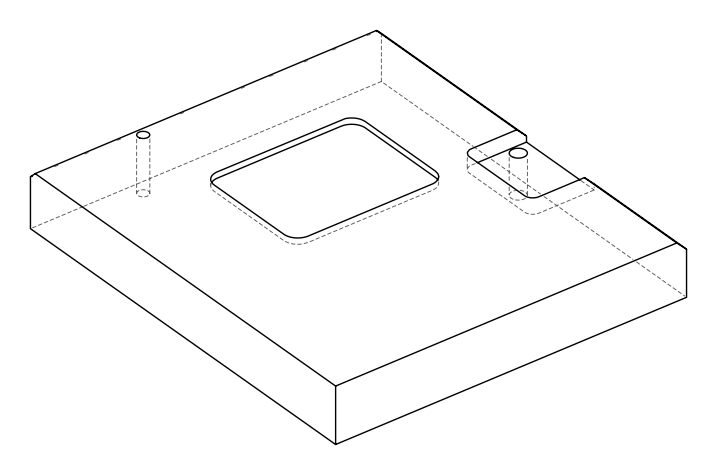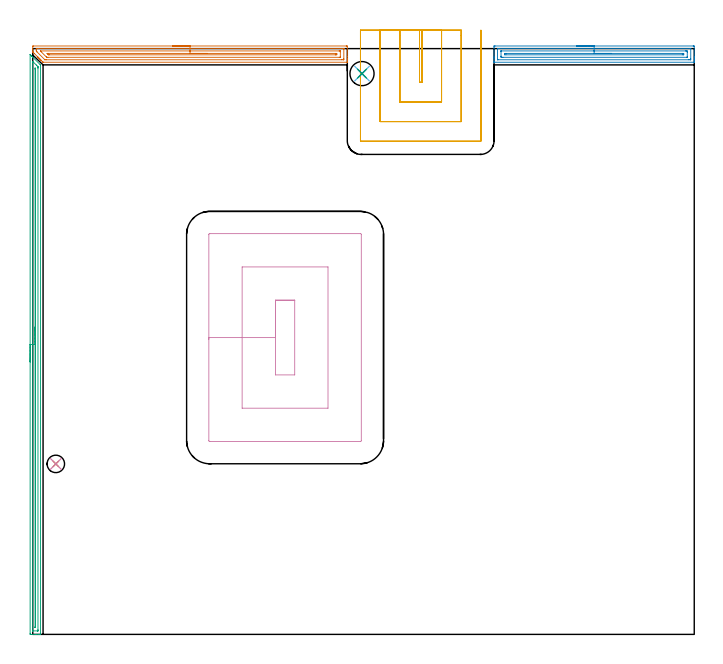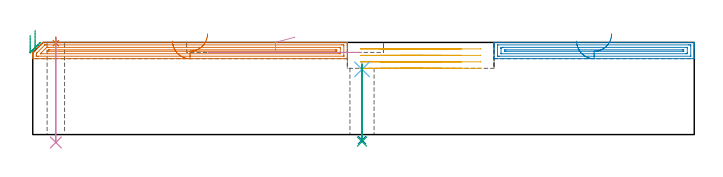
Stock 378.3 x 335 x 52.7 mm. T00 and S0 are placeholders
(PLAN: 10 operations, 6 tool changes, 26.2 min)
(1 AREA_MILL | FG_CHAMFER_SURFACE | UGT0205_001 | 5.88 min | 8017 mm3)
(2 AREA_MILL_1 | FG_CHAMFER_SURFACE_1 | UGT0205_001 | 3.85 min | 5194 mm3)
(3 AREA_MILL_2 | FG_CHAMFER_SURFACE_2 | UGT0205_001 | 8.04 min | 5703 mm3)
(4 MILL_RECTANGULAR_POCKET | POCKET_RECTANGULAR_STRAIGHT | UGT0201_109 | Follow Part, ap 6.35, ae 75% | 1.77 min | 91780 mm3)
(5 MILL_SLOT | SLOT_PARTIAL_RECTANGULAR | UGT0201_133 | Follow Part, ap 3.75, ae 75% | 6 min | 74267 mm3)
(6 SPOT_DRILL | STEP1HOLE | NXT0321_9005460120000 | 0.03 min | 1 mm3)
(7 SPOT_DRILL_1 | STEP1HOLE_1 | NXT0321_9005460120000 | 0.03 min | 9 mm3)
(8 DRILL_THROUGH_HOLE_INTO_CENTER | STEP1HOLE | NXT0301_061 | 0.18 min | 2392 mm3)
(9 DRILL_TO_ENLARGE_THROUGH_HOLE | STEP1HOLE | NXT0301_103 | 0.18 min | 3252 mm3)
(10 DRILL_THROUGH_HOLE_INTO_CENTER_1 | STEP1HOLE_1 | UGT0301_032 | 0.24 min | 4128 mm3)
(TOOL UGT0205_001 | Chamfer Mill 20 x 3 x 45 deg. | D20 FL50 Z2)
(TOOL UGT0201_109 | End Mill 25.4 mm | D25.4 FL25 Z2)
(TOOL UGT0201_133 | Carbide End Mill 15.0 | D15 FL30 Z4)
(TOOL NXT0321_9005460120000 | NC Spot Drill, 142deg, 12mm, Carbide, Uncoated | D12 PA142 FL30 Z2)
(TOOL NXT0301_061 | Carbide Drill 9mm [860.1-0900-027A1-MM 2214] | D9 PA140 FL47 Z2)
(TOOL NXT0301_103 | Carbide Drill 13.8mm [860.1-1380-062A1-MM 2214] | D13.8 PA140 FL77 Z2)
(TOOL UGT0301_032 | Twist Drill 10 mm | D10 PA118 FL87 Z2)
(OP 1 AREA_MILL)
G17 G21 G94 G90
T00 M6
G54
G17 G0 G90 X79.95 Y336.5 S1061 M3
G43 Z62.7 H0
Z53.4
G94 G1 X79.988 Z52.528 F250.
X80.102 Z51.664
X80.291 Z50.812
X80.553 Z49.98
X80.887 Z49.174
X81.29 Z48.4
X81.758 Z47.664
X82.29 Z46.972
X82.879 Z46.329
X83.522 Z45.74
X84.214 Z45.209
X84.95 Z44.74
X85.724 Z44.337
X86.53 Z44.003
X87.362 Z43.741
X88.213 Z43.552
X89.078 Z43.438
X89.95 Z43.4
X179.282
X179.552 Y336.497 Z43.402
X179.89 Y336.492 Z43.406
X179.9 Y336.149 Z43.749
Y330.509 Z49.386
Y329.063 Z50.833
Y328.721 Z51.174
Y328.036 Z51.863
Y327.68 Z52.22
X179.893 Y327.266 Z52.626
X179.89 Y327.202 Z52.688
X179.729 Y327.2 Z52.7
X5.978
X5.905 Y327.205 Z52.691
X5.856 Y327.246 Z52.651
X5.684 Y327.416 Z52.484
X5.084 Y328.016 Z51.884
X4.973 Y328.125 Z51.771
X4.865 Y328.235 Z51.665
X4.786 Y328.313 Z51.586
X4.675 Y328.423 Z51.473
X4.567 Y328.533 Z51.367
X4.489 Y328.611 Z51.288
X4.377 Y328.721 Z51.175
X4.269 Y328.831 Z51.069
X4.191 Y328.909 Z50.991
X4.079 Y329.019 Z50.877
X3.971 Y329.129 Z50.77
X3.893 Y329.207 Z50.693
X3.781 Y329.317 Z50.579
X3.672 Y329.427 Z50.472
X3.595 Y329.505 Z50.395
X3.483 Y329.615 Z50.281
X3.374 Y329.726 Z50.174
X3.298 Y329.802 Z50.097
X3.185 Y329.913 Z49.983
X3.076 Y330.024 Z49.876
X3. Y330.1 Z49.8
X2.887 Y330.211 Z49.685
X2.778 Y330.322 Z49.578
X2.702 Y330.398 Z49.502
X2.589 Y330.509 Z49.387
X0.801 Y332.297 Z47.599
X0.464 Y332.635 Z47.264
X0.248 Y332.852 Z47.048
X0.022 Y333.08 Z46.818
X0.003 Y333.108 Z46.789
X0.001 Y333.191 Z46.707
X0. Y333.224 Z46.675
Y333.455 Z46.445
Y334.295 Z45.605
Y334.979 Z44.917
Y336.215 Z43.682
X0.002 Y336.491 Z43.405
X0.484 Y336.5 Z43.4
X89.95
Y335.086 Z44.814
X177.602 Y335.085 Z44.815
X177.816 Y335.082 Z44.818
X177.875 Y335.079 Z44.821
X177.892 Y335.076 Z44.824
X177.894 Y335.071 Z44.829
X177.898 Y335.037 Z44.863
X177.899 Y334.979 Z44.921
X177.9 Y334.574 Z45.326
X177.899 Y329.212 Z50.688
X177.892 Y328.721 Z51.179
X177.89 Y328.627 Z51.273
X177.709 Y328.619 Z51.281
X177.601 Y328.616 Z51.284
X177.496 Y328.615 Z51.285
X176.709 Y328.614 Z51.286
X7.764 Y328.615 Z51.285
X6.973 Y328.619 Z51.281
X6.955 Y328.621 Z51.279
X6.92 Y328.641 Z51.259
X6.871 Y328.681 Z51.219
X6.829 Y328.721 Z51.179
X2.404 Y333.147 Z46.753
X2.363 Y333.191 Z46.709
X2.01 Y333.585 Z46.315
X2.005 Y334.085 Z45.815
X2.002 Y334.488 Z45.412
X2.008 Y334.979 Z44.921
X2.01 Y335.073 Z44.827
X2.191 Y335.081 Z44.819
X2.299 Y335.084 Z44.816
X2.404 Y335.085 Z44.815
X3.191 Y335.086 Z44.814
X89.95
Y333.671 Z46.229
X175.229
X175.709 Y333.669 Z46.231
X175.868 Y333.666 Z46.234
X175.887 Y333.665 Z46.235
X175.892 Y333.611 Z46.289
X175.897 Y333.509 Z46.391
X175.899 Y333.382 Z46.518
X175.9 Y333.191 Z46.709
X175.899 Y330.509 Z49.391
X175.898 Y330.32 Z49.58
X175.89 Y330.127 Z49.773
X175.88 Y330.035 Z49.865
X175.829 Y330.033 Z49.867
X175.709 Y330.031 Z49.869
X175.295 Y330.029 Z49.871
X8.658
X8.243 Y330.03 Z49.87
X8.005 Y330.034 Z49.866
X7.98 Y330.035 Z49.865
X7.935 Y330.074 Z49.826
X7.858 Y330.145 Z49.755
X7.764 Y330.235 Z49.665
X4.809 Y333.191 Z46.709
X4.535 Y333.469 Z46.431
X4.356 Y333.655 Z46.245
X4.349 Y333.667 Z46.233
X4.354 Y333.668 Z46.232
X4.386 Y333.67 Z46.23
X4.444 Y333.671 Z46.229
X4.604
X89.95
Y332.257 Z47.643
X173.069
X173.873 Y332.25 Z47.65
X173.89 Y331.85 Z48.05
X173.876 Y331.45 Z48.45
X173.069 Y331.443 Z48.457
X173.029
X9.494
X9.076 Y331.447 Z48.453
X9.028 Y331.449 Z48.451
X8.938 Y331.523 Z48.377
X8.791 Y331.661 Z48.239
X8.658 Y331.791 Z48.109
X8.323 Y332.127 Z47.773
X8.268 Y332.186 Z47.714
X8.218 Y332.242 Z47.658
X8.277 Y332.25 Z47.65
X8.658 Y332.257 Z47.643
X8.697
X89.95
X90.822 Z47.681
X91.686 Z47.795
X92.538 Z47.983
X93.37 Z48.246
X94.176 Z48.58
X94.95 Z48.982
X95.686 Z49.451
X96.378 Z49.982
X97.021 Z50.572
X97.61 Z51.215
X98.141 Z51.907
X98.61 Z52.643
X99.013 Z53.417
X99.347 Z54.222
X99.609 Z55.055
X99.798 Z55.906
X99.912 Z56.771
X99.95 Z57.643
G0 Z62.7
M5
M2
(OP 2 AREA_MILL_1)
G17 G21 G94 G90
T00 M6
G54
G17 G0 G90 X311.05 Y336.5 S1061 M3
G43 Z62.7 H0
Z53.4
G94 G1 X311.088 Z52.528 F250.
X311.202 Z51.663
X311.391 Z50.812
X311.653 Z49.98
X311.987 Z49.174
X312.39 Z48.4
X312.859 Z47.664
X313.39 Z46.972
X313.979 Z46.329
X314.622 Z45.74
X315.314 Z45.208
X316.05 Z44.74
X316.824 Z44.337
X317.63 Z44.003
X318.462 Z43.741
X319.314 Z43.552
X320.178 Z43.438
X321.05 Z43.4
X377.699
X377.969 Y336.497 Z43.402
X378.29 Y336.492 Z43.406
X378.3 Y336.165 Z43.732
Y330.509 Z49.385
Y329.925 Z49.972
Y329.615 Z50.281
Y329.031 Z50.865
Y328.721 Z51.174
Y328.101 Z51.798
Y327.634 Z52.265
X378.293 Y327.26 Z52.632
X378.29 Y327.203 Z52.688
X378.145 Y327.2 Z52.7
X263.955
X263.81 Y327.203 Z52.688
X263.804 Y327.235 Z52.656
X263.802 Y327.262 Z52.63
X263.8 Y327.635 Z52.264
Y329.031 Z50.865
Y329.615 Z50.281
Y329.925 Z49.972
Y330.509 Z49.385
X263.801 Y335.873 Z44.024
X263.803 Y336.472 Z43.425
X263.807 Y336.492 Z43.406
X264.401 Y336.5 Z43.4
X321.05
Y335.086 Z44.814
X376.022 Y335.085 Z44.815
X376.234 Y335.082 Z44.818
X376.288 Y335.079 Z44.821
X376.293 Y335.067 Z44.833
X376.298 Y335.034 Z44.866
X376.3 Y334.979 Z44.921
X376.299 Y329.23 Z50.67
X376.293 Y328.721 Z51.179
X376.29 Y328.631 Z51.269
X376.128 Y328.62 Z51.28
X376.021 Y328.615 Z51.285
X375.915 Y328.614 Z51.286
X375.13
X266.078 Y328.615 Z51.285
X265.866 Y328.618 Z51.282
X265.812 Y328.621 Z51.279
X265.807 Y328.633 Z51.267
X265.802 Y328.666 Z51.234
X265.801 Y328.721 Z51.179
Y334.47 Z45.43
X265.807 Y334.979 Z44.921
X265.81 Y335.069 Z44.831
X265.972 Y335.08 Z44.82
X266.08 Y335.085 Z44.815
X266.185 Y335.086 Z44.814
X266.971
X321.05
Y333.672 Z46.228
X373.239 Y333.671 Z46.229
X373.653 Y333.67 Z46.23
X374.131 Y333.667 Z46.233
X374.281 Y333.665 Z46.235
X374.293 Y333.36 Z46.54
X374.297 Y333.191 Z46.709
X374.3 Y333.022 Z46.878
Y330.34 Z49.56
X374.296 Y330.17 Z49.73
X374.29 Y330.058 Z49.842
X374.286 Y330.034 Z49.866
X374.279 Y330.032 Z49.868
X374.251 Y330.03 Z49.87
X374.131 Y330.029 Z49.871
X268.861
X268.448 Y330.03 Z49.87
X267.969 Y330.033 Z49.867
X267.819 Y330.035 Z49.865
X267.807 Y330.34 Z49.56
X267.803 Y330.509 Z49.391
X267.801 Y330.678 Z49.222
X267.8 Y333.36 Z46.54
X267.804 Y333.53 Z46.37
X267.81 Y333.642 Z46.258
X267.814 Y333.666 Z46.234
X267.821 Y333.668 Z46.232
X267.85 Y333.67 Z46.23
X267.969 Y333.671 Z46.229
X321.05 Y333.672 Z46.228
Y332.257 Z47.643
X371.494
X372.29 Y332.244 Z47.656
X372.294 Y331.456 Z48.444
X372.265 Y331.449 Z48.451
X371.454 Y331.443 Z48.457
X270.606
X269.81 Y331.456 Z48.444
X269.806 Y332.244 Z47.656
X269.835 Y332.251 Z47.649
X270.646 Y332.257 Z47.643
X321.05
X321.922 Z47.681
X322.787 Z47.795
X323.638 Z47.983
X324.47 Z48.246
X325.276 Z48.58
X326.05 Z48.982
X326.786 Z49.451
X327.478 Z49.982
X328.121 Z50.572
X328.71 Z51.215
X329.242 Z51.907
X329.71 Z52.643
X330.113 Z53.416
X330.447 Z54.222
X330.709 Z55.054
X330.898 Z55.906
X331.012 Z56.771
X331.05 Z57.643
G0 Z62.7
M5
M2
(OP 3 AREA_MILL_2)
G17 G21 G94 G90
T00 M6
G54
G17 G0 G90 X-1.5 Y155.8 S1061 M3
G43 Z62.7 H0
Z56.8
G94 G1 Y155.838 Z55.928 F250.
Y155.952 Z55.064
Y156.141 Z54.212
Y156.403 Z53.38
Y156.737 Z52.574
Y157.14 Z51.8
Y157.608 Z51.064
Y158.14 Z50.372
Y158.729 Z49.729
Y159.372 Z49.14
Y160.064 Z48.609
Y160.8 Z48.14
Y161.574 Z47.737
Y162.38 Z47.403
Y163.212 Z47.141
Y164.063 Z46.952
Y164.928 Z46.838
Y165.8 Z46.8
X-1.499 Y331.583 Z46.799
X-1.495 Y331.584 Z46.804
X-1.486 Y331.583 Z46.813
X-1.336 Y331.437 Z46.963
X-1.222 Y331.322 Z47.078
X-0.732 Y330.835 Z47.563
X-0.584 Y330.685 Z47.713
X-0.441 Y330.542 Z47.857
X-0.296 Y330.398 Z48.
X-0.157 Y330.259 Z48.14
X0.006 Y330.095 Z48.304
X0.141 Y329.961 Z48.437
X0.27 Y329.832 Z48.567
X4.199 Y325.901 Z52.499
X4.368 Y325.73 Z52.665
X4.402 Y325.687 Z52.697
X4.4 Y325.633 Z52.7
Y0.165
X4.398 Y0.01 Z52.688
X4.28 Y0.003 Z52.572
X4.154 Y0. Z52.454
X3.842 Z52.142
X3.196 Z51.49
X2. Z50.296
X1.45 Z49.744
X-1.068 Z47.228
X-1.169 Y0.002 Z47.128
X-1.493 Y0.01 Z46.804
X-1.497 Y0.276 Z46.802
X-1.499 Y0.612 Z46.801
X-1.5 Y165.8 Z46.8
X-0.086 Z48.214
X-0.085 Y327.416 Z48.215
X-0.084 Y327.609 Z48.216
X-0.081 Y327.704 Z48.219
X-0.079 Y327.715 Z48.221
X-0.072 Y327.711 Z48.228
X-0.041 Y327.685 Z48.259
X0.233 Y327.416 Z48.533
X2.02 Y325.631 Z50.32
X2.323 Y325.326 Z50.623
X2.902 Y324.738 Z51.202
X2.979 Y324.648 Z51.279
X2.981 Y324.568 Z51.281
X2.984 Y324.399 Z51.284
X2.985 Y324.06 Z51.285
X2.986 Y323.845 Z51.286
X2.985 Y2.613 Z51.285
Y2.398
X2.981 Y2.059 Z51.281
X2.979 Y2.02 Z51.279
X2.974 Y2.01 Z51.274
X2.944 Y2.007 Z51.244
X2.841 Y2.002 Z51.141
X2.711 Y2. Z51.011
X0.093 Z48.393
X-0.043 Y2.003 Z48.257
X-0.071 Y2.006 Z48.229
X-0.079 Y2.01 Z48.221
X-0.081 Y2.018 Z48.219
X-0.084 Y2.05 Z48.216
X-0.085 Y2.183 Z48.215
X-0.086 Y165.8 Z48.214
X1.328 Z49.628
X1.329 Y323.076 Z49.629
X1.333 Y323.845 Z49.633
X1.334 Y323.847 Z49.634
X1.35 Y323.845 Z49.65
X1.45 Y323.745 Z49.75
X1.543 Y323.646 Z49.843
X1.564 Y323.618 Z49.864
X1.567 Y323.49 Z49.867
X1.57 Y323.325 Z49.87
X1.571 Y323.076 Z49.871
Y322.952
Y4.952
X1.57 Y4.184 Z49.87
X1.568 Y4.063 Z49.868
X1.565 Y4.022 Z49.865
X1.558 Y4.01 Z49.858
X1.539 Y4.007 Z49.839
X1.45 Y4.002 Z49.75
X1.39 Y4.003 Z49.69
X1.344 Y4.008 Z49.644
X1.335 Y4.011 Z49.635
X1.333 Y4.025 Z49.633
X1.33 Y4.059 Z49.63
X1.329 Y4.184 Z49.629
X1.328 Y4.308 Z49.628
Y165.8
Y166.672 Z49.667
Y167.536 Z49.78
Y168.388 Z49.969
Y169.22 Z50.232
Y170.026 Z50.565
Y170.8 Z50.968
Y171.536 Z51.437
Y172.228 Z51.968
Y172.871 Z52.557
Y173.46 Z53.201
Y173.992 Z53.893
Y174.46 Z54.628
Y174.863 Z55.402
Y175.197 Z56.208
Y175.459 Z57.04
Y175.648 Z57.892
Y175.762 Z58.757
Y175.8 Z59.628
G0 Z62.7
M5
M2
(OP 4 MILL_RECTANGULAR_POCKET)
G17 G21 G94 G90
T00 M6
G54
G17 G0 G90 X149.8 Y190.982 S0 M3
G43 Z62.7 H0
Z55.7
G94 G1 Y191.1 Z55.668 F250.
X138.8 Z52.721
Y169.75 Z47.
Y148.4 F500.
X149.8
Y191.1
X138.8
Y169.75
X119.75
Y129.35
X168.85
Y210.15
X119.75
Y169.75
X100.7
Y110.8
G3 X101.2 Y110.3 R0.5
G1 X187.4
G3 X187.9 Y110.8 R0.5
G1 Y228.7
G3 X187.4 Y229.2 R0.5
G1 X101.2
G3 X100.7 Y228.7 R0.5
G1 Y169.75
Y168.75
G0 Z62.7
M5
M2
(OP 5 MILL_SLOT)
G17 G21 G94 G90
T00 M6
G54
G17 G0 G90 X221.15 Y345.5 S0 M3
G43 Z62.7 H0
Z49.
G94 G1 Y342.5 F250.
Y315.75 F500.
X222.55
Y342.5
Y345.5 F250.
X209.9
Y342.5
Y304.5 F500.
X233.8
Y342.5
Y345.5 F250.
X198.65
Y342.5
Y293.25 F500.
X245.05
Y342.5
Y345.5 F250.
X187.4
Y342.5
Y282.3 F500.
G3 X187.7 Y282. R0.3
G1 X256.
G3 X256.3 Y282.3 R0.3
G1 Y342.5
Y345.5 F250.
G0 X221.15 Z45.3
G1 Y342.5
Y315.75 F500.
X222.55
Y342.5
Y345.5 F250.
X209.9
Y342.5
Y304.5 F500.
X233.8
Y342.5
Y345.5 F250.
X198.65
Y342.5
Y293.25 F500.
X245.05
Y342.5
Y345.5 F250.
X187.4
Y342.5
Y282.3 F500.
G3 X187.7 Y282. R0.3
G1 X256.
G3 X256.3 Y282.3 R0.3
G1 Y342.5
Y345.5 F250.
G0 X221.15 Z41.6
G1 Y342.5
Y315.75 F500.
X222.55
Y342.5
Y345.5 F250.
X209.9
Y342.5
Y304.5 F500.
X233.8
Y342.5
Y345.5 F250.
X198.65
Y342.5
Y293.25 F500.
X245.05
Y342.5
Y345.5 F250.
X187.4
Y342.5
Y282.3 F500.
G3 X187.7 Y282. R0.3
G1 X256.
G3 X256.3 Y282.3 R0.3
G1 Y342.5
Y345.5 F250.
G0 X221.15 Z37.9
G1 Y342.5
Y315.75 F500.
X222.55
Y342.5
Y345.5 F250.
X209.9
Y342.5
Y304.5 F500.
X233.8
Y342.5
Y345.5 F250.
X198.65
Y342.5
Y293.25 F500.
X245.05
Y342.5
Y345.5 F250.
X187.4
Y342.5
Y282.3 F500.
G3 X187.7 Y282. R0.3
G1 X256.
G3 X256.3 Y282.3 R0.3
G1 Y342.5
Y345.5 F250.
G0 Z62.7
M5
M2
(OP 6 SPOT_DRILL)
G17 G21 G94 G90
T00 M6
G54
G17 G0 G90 X188.3 Y320.7 S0 M3
G43 Z62.7 H0
G94 G81 G98 Z37.302 F250. R40.9
G80
M5
M2
(OP 7 SPOT_DRILL_1)
G17 G21 G94 G90
T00 M6
G54
G17 G0 G90 X13.2 Y97.5 S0 M3
G43 Z62.7 H0
G94 G81 G98 Z52.27 F250. R55.7
G80
M5
M2
(OP 8 DRILL_THROUGH_HOLE_INTO_CENTER)
G17 G21 G94 G90
T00 M6
G54
G17 G0 G90 X188.3 Y320.7 S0 M3
G43 Z62.7 H1
G94 G73 G98 Z-3.138 F250. Q8.208 R39.9
G80
M5
M2
(OP 9 DRILL_TO_ENLARGE_THROUGH_HOLE)
G17 G21 G94 G90
T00 M6
G54
G17 G0 G90 X188.3 Y320.7 S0 M3
G43 Z62.7 H1
G94 G73 G98 Z-4.011 F250. Q10.478 R39.9
G80
M5
M2
(OP 10 DRILL_THROUGH_HOLE_INTO_CENTER_1)
G17 G21 G94 G90
T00 M6
G54
G17 G0 G90 X13.2 Y97.5 S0 M3
G43 Z62.7 H0
G94 G73 G98 Z-4.504 F250. Q9.534 R54.7
G80
M5
M2
